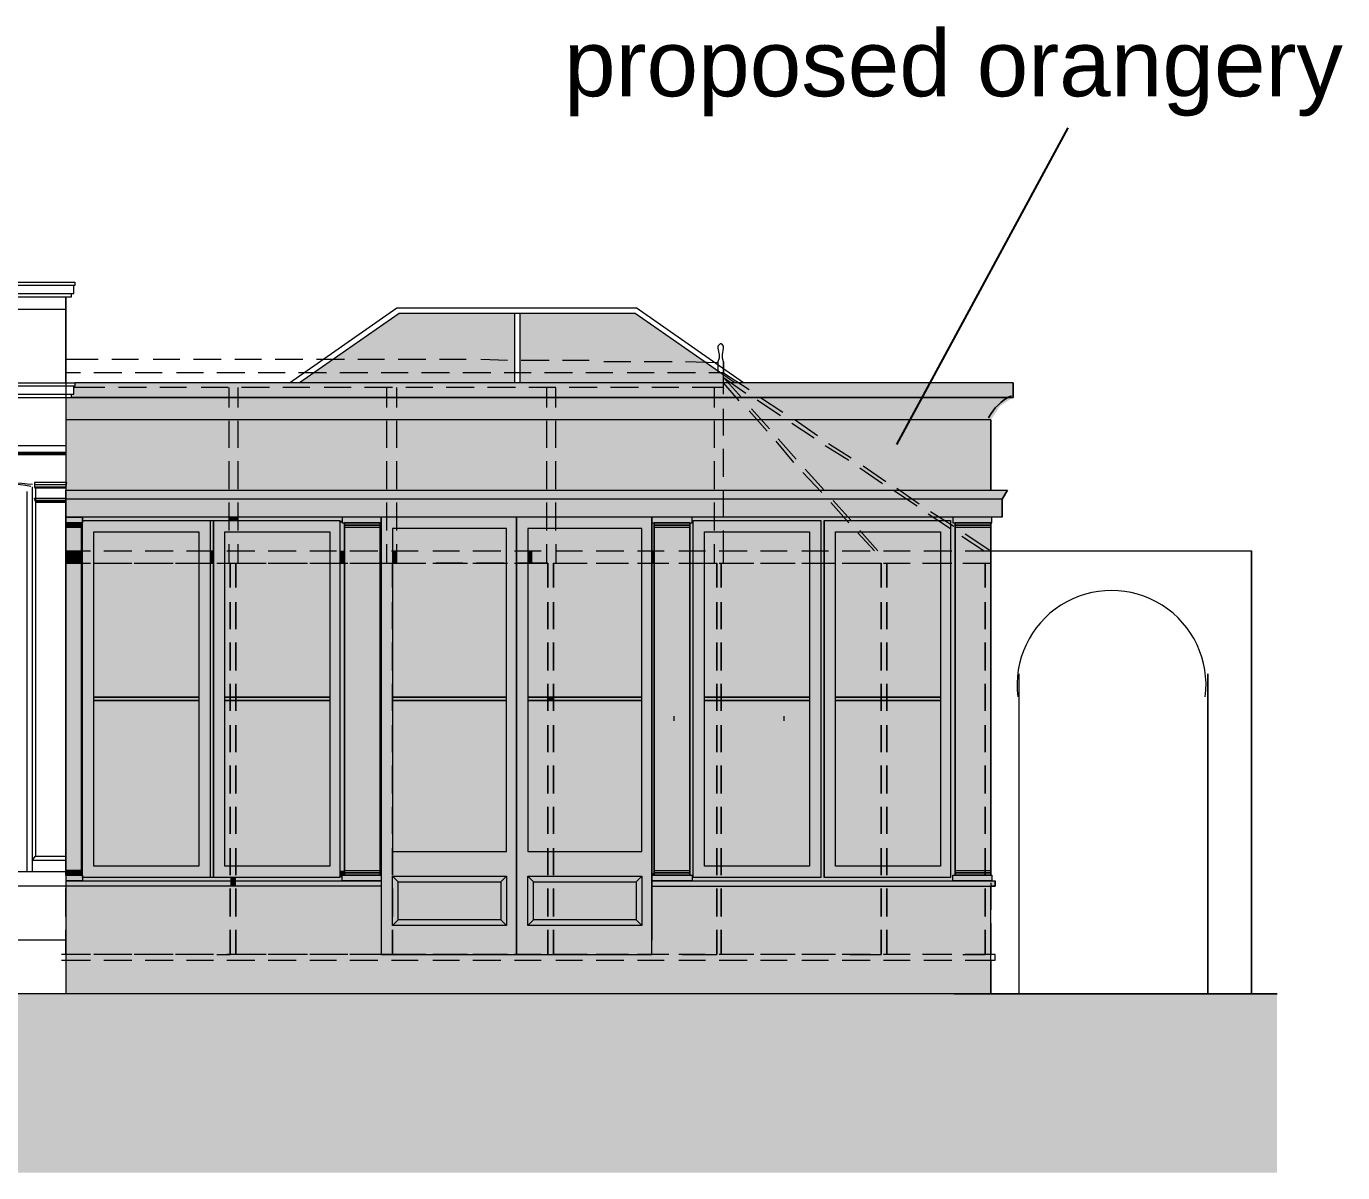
# Model space of a CAD drawing. Header units: millimetres. Extents: x -5841 to 140562, y 1006 to 102310.
# Drawn here: x 25960 to 33301, y 82132 to 88524 of the extents above; entities that cross this region are included whole.
import ezdxf

# ---------------------------------------------------------------- set-up
doc = ezdxf.new("R2010")
doc.units = ezdxf.units.MM
doc.header["$LTSCALE"] = 10
doc.layers.add('PDF17_0', color=7, linetype='Continuous')
doc.layers.add('PDF17_Text', color=7, linetype='Continuous')
doc.layers.add('PDF17_KD - WALL - LOADBEARING', color=252, linetype='Continuous', true_color=0x939598)
doc.styles.add('PDF ArialMT', font='arial.ttf')

msp = doc.modelspace()

# ---------------------------------------------------------------- linework, layer by layer
at = {"layer": 'PDF17_0', "lineweight": 25}
msp.add_lwpolyline([(30814.7, 86192.8), (31769, 87957.9)], dxfattribs=at)
at = {"layer": 'PDF17_0', "lineweight": 0}
for points in [[(25301, 87097.2), (26230.3, 87097.2), (26230.3, 87078.5), (25301, 87078.5)], [(25301, 87034.8), (26224.1, 87034.8), (26224.1, 87078.5)], [(25301, 87016.1), (26211.6, 87016.1), (26211.6, 87034.8)], [(26180.4, 86535.9), (26180.4, 87016.1), (26180.4, 83897.5), (26180.4, 85937.1), (31432.2, 85937.1), (31401, 85887.2), (31401, 85787.4), (31401, 85887.2), (31432.2, 85937.1)], [(19643.8, 86947.5), (25301, 86947.5), (26180.4, 86947.5)], [(29910.3, 86535.9), (29355.2, 86922.6), (28039.1, 86922.6), (27484, 86535.9)], [(28026.6, 86953.8), (29361.4, 86953.8)], [(28681.6, 86922.6), (28681.6, 86535.9)], [(28712.7, 86922.6), (28712.7, 86535.9)], [(25301, 86535.9), (26230.3, 86535.9), (26230.3, 86517.1), (25301, 86517.1)], [(25301, 86473.5), (26224.1, 86473.5), (26224.1, 86517.1)], [(31463.4, 86535.9), (26230.3, 86535.9)], [(25301, 86454.8), (26211.6, 86454.8), (26211.6, 86473.5)], [(31463.4, 86454.8), (26211.6, 86454.8)], [(31338.6, 86330), (26180.4, 86330)], [(25288.5, 86186.6), (26180.4, 86186.6)], [(25775, 86136.7), (26180.4, 86136.7)], [(25781.2, 86149.1), (26180.4, 86149.1)], [(25781.2, 86142.9), (26180.4, 86142.9)], [(26012, 85949.6), (26005.8, 85955.8), (26180.4, 85955.8), (26186.7, 85980.7), (26005.8, 85980.7), (26005.8, 85955.8)], [(26186.7, 85968.3), (26005.8, 85968.3)], [(25962.1, 85930.8), (25962.1, 83810.2)], [(25993.3, 85955.8), (25993.3, 83878.8)], [(26180.4, 85955.8), (26180.4, 85949.6), (26012, 85949.6), (26012, 83897.5), (26180.4, 83897.5), (26180.4, 85874.7), (26012, 85874.7), (26005.8, 85893.4), (26180.4, 85893.4), (26180.4, 85874.7)], [(31401, 85887.2), (26180.4, 85887.2)], [(26180.4, 85880.9), (26005.8, 85880.9)], [(26180.4, 85868.5), (26012, 85868.5)], [(31401, 85787.4), (26180.4, 85787.4), (26274, 85787.4), (26274, 85756.2), (26180.4, 85756.2), (26267.7, 85756.2), (26267.7, 85743.7), (26180.4, 85743.7), (26267.7, 85743.7), (26267.7, 85731.3), (26180.4, 85731.3), (26267.7, 85731.3), (26267.7, 85743.7), (26180.4, 85743.7), (26267.7, 85743.7), (26267.7, 85756.2), (26180.4, 85756.2), (26274, 85756.2), (26274, 85787.4), (26180.4, 85787.4)], [(26267.7, 83791.5), (26267.7, 85756.2)], [(26985, 85768.7), (26985, 83779)], [(27003.7, 85768.7), (27003.7, 83779)], [(27733.5, 85756.2), (27733.5, 83791.5)], [(30390.6, 85768.7), (30390.6, 83779)], [(30409.3, 85768.7), (30409.3, 83779)], [(31338.6, 85600.3), (32791.9, 85600.3), (32791.9, 83130.3), (32791.9, 85600.3)], [(26180.4, 85095.1), (26180.4, 83130.3)], [(31494.5, 84914.2), (31494.5, 83130.3)], [(26180.4, 83872.6), (25993.3, 83872.6), (26012, 83897.5)], [(25993.3, 83872.6), (25993.3, 83810.2)], [(26180.4, 83810.2), (25288.5, 83810.2)], [(26180.4, 83791.5), (26267.7, 83791.5), (26267.7, 83803.9), (26180.4, 83803.9), (26267.7, 83803.9), (26267.7, 83816.4), (26180.4, 83816.4), (26267.7, 83816.4), (26267.7, 83803.9), (26180.4, 83803.9), (26267.7, 83803.9), (26267.7, 83791.5), (26180.4, 83791.5), (26274, 83791.5), (26274, 83760.3), (26180.4, 83760.3), (27939.3, 83760.3)], [(28032.9, 83754.1), (28001.7, 83785.2)], [(28787.6, 83754.1), (28756.4, 83785.2)], [(29448.7, 83760.3), (31363.6, 83760.3)], [(27939.3, 83729.1), (26180.4, 83729.1), (25288.5, 83729.1)], [(29448.7, 83729.1), (31363.6, 83729.1)], [(31338.6, 83130.3), (31338.6, 83729.1)], [(28032.9, 83542), (28001.7, 83510.8)], [(28787.6, 83542), (28756.4, 83510.8)], [(26180.4, 83429.7), (25301, 83429.7), (8641.3, 83429.7)], [(31132.8, 83130.3), (32935.3, 83130.3), (8023.8, 83130.3), (6221.3, 83130.3)]]:
    msp.add_lwpolyline(points, dxfattribs=at)
at = {"layer": 'PDF17_0', "color": 252, "lineweight": 0, "true_color": 0x939598}
for points in [[(29847.9, 86473.5), (29847.9, 86654.4), (29841.7, 86673.1), (29841.7, 86691.8), (29847.9, 86729.2), (29847.9, 86735.4), (29847.9, 86741.7), (29841.7, 86747.9), (29835.4, 86754.2), (29829.2, 86754.2), (29823, 86747.9), (29816.7, 86741.7), (29816.7, 86735.4), (29816.7, 86729.2), (29823, 86691.8), (29823, 86673.1), (29816.7, 86654.4), (29816.7, 86592)], [(26361.3, 86666.8), (26180.4, 86666.8)], [(26585.8, 86666.8), (26436.2, 86666.8)], [(26816.6, 86666.8), (26666.9, 86666.8)], [(27047.4, 86666.8), (26891.5, 86666.8)], [(27271.9, 86666.8), (27122.2, 86666.8)], [(27502.7, 86666.8), (27346.8, 86666.8)], [(27733.5, 86666.8), (27577.6, 86666.8)], [(27958, 86666.8), (27808.3, 86666.8)], [(28188.8, 86666.8), (28032.9, 86666.8)], [(28413.4, 86666.8), (28263.7, 86666.8)], [(28644.1, 86660.6), (28494.4, 86666.8)], [(28874.9, 86660.6), (28719, 86660.6)], [(29099.5, 86660.6), (28949.8, 86660.6)], [(29330.2, 86654.4), (29180.5, 86654.4)], [(29561, 86654.4), (29405.1, 86654.4)], [(29816.7, 86648.1), (29635.9, 86654.4)], [(29847.9, 86654.4), (29847.9, 86592), (29766.8, 86592)], [(26261.5, 86592), (26180.4, 86592)], [(26492.3, 86592), (26336.4, 86592)], [(26716.8, 86592), (26567.1, 86592)], [(26947.6, 86592), (26797.9, 86592)], [(27178.4, 86592), (27022.5, 86592)], [(27402.9, 86592), (27253.2, 86592)], [(27633.7, 86592), (27477.8, 86592)], [(27864.5, 86592), (27708.5, 86592)], [(28089, 86592), (27939.3, 86592)], [(28319.8, 86592), (28163.9, 86592)], [(28550.6, 86592), (28394.6, 86592)], [(28775.1, 86592), (28625.4, 86592)], [(29005.9, 86592), (28850, 86592)], [(29230.4, 86592), (29080.7, 86592)], [(29461.2, 86592), (29311.5, 86592)], [(29692, 86592), (29536.1, 86592)], [(29847.9, 86592), (29991.4, 86498.4)], [(29947.7, 86454.8), (29847.9, 86567), (29972.7, 86479.7)], [(26398.7, 86510.9), (26224.1, 86510.9)], [(26629.5, 86510.9), (26473.6, 86510.9)], [(26854, 86510.9), (26704.4, 86510.9)], [(27084.8, 86510.9), (26935.1, 86510.9)], [(27091.1, 86398.6), (27091.1, 86510.9)], [(27141, 86398.6), (27141, 86510.9)], [(27315.6, 86510.9), (27159.7, 86510.9)], [(27540.1, 86510.9), (27390.4, 86510.9)], [(27770.9, 86510.9), (27621.2, 86510.9)], [(28001.7, 86510.9), (27845.8, 86510.9)], [(27970.5, 86398.6), (27970.5, 86510.9)], [(28026.6, 86398.6), (28026.6, 86510.9)], [(28226.2, 86510.9), (28076.5, 86510.9)], [(28457, 86510.9), (28301.1, 86510.9)], [(28687.8, 86510.9), (28531.9, 86510.9)], [(28912.3, 86398.6), (28912.3, 86510.9), (28762.6, 86510.9)], [(28862.4, 86398.6), (28862.4, 86510.9)], [(29143.1, 86510.9), (28987.2, 86510.9)], [(29373.9, 86510.9), (29218, 86510.9)], [(29598.4, 86510.9), (29448.7, 86510.9)], [(29847.9, 86510.9), (29673.3, 86510.9)], [(29798, 86398.6), (29798, 86510.9)], [(29935.2, 86436.1), (29847.9, 86535.9)], [(30035, 86442.3), (30166, 86355)], [(30053.7, 86454.8), (30178.5, 86373.7)], [(29847.9, 86242.7), (29847.9, 86392.4)], [(30091.2, 86267.7), (29991.4, 86379.9)], [(30103.6, 86280.1), (30003.8, 86392.4)], [(30247.1, 86330), (30371.8, 86242.7)], [(27091.1, 86174.1), (27091.1, 86323.8)], [(27141, 86174.1), (27141, 86323.8)], [(27970.5, 86174.1), (27970.5, 86323.8)], [(28026.6, 86174.1), (28026.6, 86323.8)], [(28862.4, 86174.1), (28862.4, 86323.8)], [(28912.3, 86174.1), (28912.3, 86323.8)], [(29798, 86174.1), (29798, 86323.8)], [(30228.4, 86311.3), (30353.1, 86230.2)], [(30240.9, 86093), (30141.1, 86211.5)], [(30253.3, 86111.7), (30153.5, 86224)], [(30415.5, 86186.6), (30546.5, 86105.5)], [(30434.2, 86199), (30559, 86118)], [(29847.9, 86011.9), (29847.9, 86167.9)], [(27091.1, 85943.3), (27091.1, 86099.3)], [(27141, 85943.3), (27141, 86099.3)], [(27970.5, 85943.3), (27970.5, 86099.3)], [(28026.6, 85943.3), (28026.6, 86099.3)], [(28862.4, 85943.3), (28862.4, 86099.3)], [(28912.3, 85943.3), (28912.3, 86099.3)], [(29798, 85943.3), (29798, 86099.3)], [(30396.8, 85924.6), (30290.8, 86036.9)], [(30409.3, 85937.1), (30303.2, 86055.6)], [(30608.9, 86061.8), (30733.6, 85974.5)], [(30627.6, 86074.3), (30752.3, 85987)], [(29847.9, 85787.4), (29847.9, 85937.1)], [(30796, 85937.1), (30927, 85849.8)], [(30814.7, 85949.6), (30939.4, 85862.2)], [(27091.1, 85712.5), (27091.1, 85868.5)], [(27141, 85712.5), (27141, 85868.5)], [(27970.5, 85712.5), (27970.5, 85868.5)], [(28026.6, 85712.5), (28026.6, 85868.5)], [(28862.4, 85712.5), (28862.4, 85868.5)], [(28912.3, 85712.5), (28912.3, 85868.5)], [(29798, 85712.5), (29798, 85868.5)], [(30546.5, 85756.2), (30446.7, 85868.5)], [(30559, 85768.7), (30459.2, 85880.9)], [(31001.8, 85818.6), (31132.8, 85737.5)], [(30989.3, 85806.1), (31114.1, 85725)], [(29847.9, 85531.7), (29847.9, 85712.5)], [(30689.9, 85600.3), (30596.4, 85700.1)], [(30708.7, 85600.3), (30608.9, 85712.5)], [(31176.4, 85681.4), (31301.2, 85600.3)], [(31195.2, 85693.8), (31338.6, 85600.3), (31338.6, 85531.7)], [(26180.4, 85600.3), (26317.6, 85600.3)], [(26392.5, 85600.3), (26548.4, 85600.3)], [(26623.3, 85600.3), (26779.2, 85600.3)], [(26854, 85600.3), (27003.7, 85600.3)], [(27078.6, 85600.3), (27234.5, 85600.3)], [(27091.1, 85531.7), (27091.1, 85637.7)], [(27141, 85531.7), (27141, 85637.7)], [(27309.4, 85600.3), (27465.3, 85600.3)], [(27540.1, 85600.3), (27689.8, 85600.3)], [(27733.5, 85419.4), (27733.5, 85600.3)], [(27764.7, 85600.3), (27920.6, 85600.3)], [(27970.5, 85531.7), (27970.5, 85637.7)], [(27995.5, 85600.3), (28145.2, 85600.3)], [(28026.6, 85531.7), (28026.6, 85637.7)], [(28226.2, 85600.3), (28375.9, 85600.3)], [(28450.8, 85600.3), (28606.7, 85600.3)], [(28681.6, 85600.3), (28831.3, 85600.3)], [(28862.4, 85531.7), (28862.4, 85637.7)], [(28912.3, 85637.7), (28912.3, 85531.7), (29062, 85531.7)], [(28912.3, 85600.3), (29062, 85600.3)], [(29136.9, 85600.3), (29292.8, 85600.3)], [(29367.7, 85600.3), (29517.3, 85600.3)], [(29461.2, 85419.4), (29461.2, 85600.3)], [(29598.4, 85600.3), (29748.1, 85600.3)], [(29798, 85531.7), (29798, 85637.7)], [(29823, 85600.3), (29978.9, 85600.3)], [(30053.7, 85600.3), (30203.4, 85600.3)], [(30284.5, 85600.3), (30434.2, 85600.3)], [(30509.1, 85600.3), (30665, 85600.3)], [(30739.8, 85600.3), (30889.5, 85600.3)], [(30964.4, 85600.3), (31120.3, 85600.3)], [(31195.2, 85600.3), (31338.6, 85600.3), (31338.6, 85425.6)], [(31195.2, 85531.7), (31338.6, 85531.7), (31338.6, 85388.2), (31338.6, 85531.7), (31338.6, 85600.3)], [(26180.4, 85531.7), (26317.6, 85531.7)], [(26180.4, 85394.4), (26180.4, 85531.7), (26255.3, 85531.7)], [(26336.4, 85531.7), (26486.1, 85531.7)], [(26392.5, 85531.7), (26548.4, 85531.7)], [(26560.9, 85531.7), (26716.8, 85531.7)], [(26623.3, 85531.7), (26779.2, 85531.7)], [(26791.7, 85531.7), (26941.4, 85531.7)], [(26854, 85531.7), (27003.7, 85531.7)], [(27022.5, 85531.7), (27097.3, 85531.7)], [(27078.6, 85531.7), (27234.5, 85531.7)], [(27128.5, 85531.7), (27128.5, 85394.4), (27128.5, 85531.7), (27271.9, 85531.7)], [(27128.5, 85394.4), (27128.5, 85531.7), (27296.9, 85531.7)], [(27309.4, 85531.7), (27465.3, 85531.7)], [(27353, 85531.7), (27502.7, 85531.7)], [(27371.7, 85531.7), (27527.7, 85531.7)], [(27540.1, 85531.7), (27689.8, 85531.7)], [(27577.6, 85531.7), (27733.5, 85531.7)], [(27602.5, 85531.7), (27752.2, 85531.7)], [(27764.7, 85531.7), (27920.6, 85531.7)], [(27808.3, 85531.7), (27958, 85531.7)], [(27833.3, 85531.7), (28001.7, 85531.7), (28001.7, 85394.4), (28001.7, 85531.7), (28163.9, 85531.7)], [(27995.5, 85531.7), (28145.2, 85531.7)], [(28039.1, 85531.7), (28188.8, 85531.7)], [(28226.2, 85531.7), (28375.9, 85531.7)], [(28394.6, 85531.7), (28245, 85531.7)], [(28263.7, 85531.7), (28419.6, 85531.7)], [(28450.8, 85531.7), (28606.7, 85531.7)], [(28625.4, 85531.7), (28469.5, 85531.7)], [(28494.4, 85531.7), (28644.1, 85531.7)], [(28681.6, 85531.7), (28831.3, 85531.7)], [(28868.7, 85394.4), (28868.7, 85531.7), (28700.3, 85531.7)], [(28725.2, 85531.7), (28868.7, 85531.7)], [(28899.9, 85531.7), (28899.9, 85394.4), (28899.9, 85531.7), (29087, 85531.7)], [(29136.9, 85531.7), (29292.8, 85531.7)], [(29161.8, 85531.7), (29317.8, 85531.7)], [(29367.7, 85531.7), (29517.3, 85531.7)], [(29392.6, 85531.7), (29542.3, 85531.7)], [(29598.4, 85531.7), (29748.1, 85531.7)], [(29617.1, 85531.7), (29810.5, 85531.7)], [(29823, 85531.7), (29978.9, 85531.7)], [(29835.4, 85531.7), (29835.4, 85394.4), (29835.4, 85531.7), (30016.3, 85531.7)], [(30053.7, 85531.7), (30203.4, 85531.7)], [(30091.2, 85531.7), (30247.1, 85531.7)], [(30284.5, 85531.7), (30434.2, 85531.7)], [(30321.9, 85531.7), (30471.6, 85531.7)], [(30509.1, 85531.7), (30665, 85531.7)], [(30552.7, 85531.7), (30727.4, 85531.7)], [(30739.8, 85531.7), (30889.5, 85531.7)], [(30758.6, 85531.7), (30758.6, 85394.4), (30758.6, 85531.7), (30877.1, 85531.7)], [(30958.1, 85531.7), (31107.8, 85531.7)], [(30964.4, 85531.7), (31120.3, 85531.7)], [(31182.7, 85531.7), (31307.4, 85531.7)], [(26180.4, 85163.7), (26180.4, 85313.4)], [(27128.5, 85163.7), (27128.5, 85313.4)], [(28868.7, 85163.7), (28868.7, 85313.4)], [(31338.6, 85350.8), (31338.6, 85201.1)], [(26180.4, 84932.9), (26180.4, 85088.8)], [(27128.5, 84932.9), (27128.5, 85088.8)], [(28868.7, 84932.9), (28868.7, 85088.8)], [(31338.6, 85120), (31338.6, 84970.3)], [(31338.6, 84895.5), (31338.6, 84739.5)], [(26180.4, 84708.3), (26180.4, 84858)], [(27128.5, 84708.3), (27128.5, 84858)], [(28868.7, 84708.3), (28868.7, 84858)], [(29573.5, 84652.2), (29573.5, 84677.2)], [(30184.7, 84677.2), (30184.7, 84652.2)], [(31338.6, 84664.7), (31338.6, 84515)], [(26180.4, 84477.6), (26180.4, 84627.3)], [(27128.5, 84477.6), (27128.5, 84627.3)], [(28868.7, 84477.6), (28868.7, 84627.3)], [(31338.6, 84433.9), (31338.6, 84284.2)], [(26180.4, 84246.8), (26180.4, 84402.7)], [(27128.5, 84246.8), (27128.5, 84402.7)], [(28868.7, 84246.8), (28868.7, 84402.7)], [(31338.6, 84209.4), (31338.6, 84053.4)], [(26180.4, 84022.3), (26180.4, 84171.9)], [(27128.5, 84022.3), (27128.5, 84171.9)], [(28868.7, 84022.3), (28868.7, 84171.9)], [(31338.6, 83978.6), (31338.6, 83828.9)], [(26180.4, 83791.5), (26180.4, 83941.2)], [(27128.5, 83791.5), (27128.5, 83941.2)], [(28868.7, 83791.5), (28868.7, 83941.2)], [(26180.4, 83560.7), (26180.4, 83716.6)], [(27128.5, 83560.7), (27128.5, 83716.6)], [(28868.7, 83560.7), (28868.7, 83716.6)], [(31338.6, 83747.8), (31338.6, 83598.1)], [(26255.3, 83348.6), (26180.4, 83348.6), (26180.4, 83485.9)], [(27022.5, 83348.6), (27097.3, 83348.6), (27097.3, 83485.9), (27097.3, 83348.6)], [(27271.9, 83348.6), (27128.5, 83348.6), (27128.5, 83485.9), (27128.5, 83348.6), (27128.5, 83485.9)], [(28163.9, 83348.6), (28001.7, 83348.6), (28001.7, 83485.9), (28001.7, 83348.6), (27833.3, 83348.6)], [(28725.2, 83348.6), (28868.7, 83348.6), (28868.7, 83485.9), (28868.7, 83348.6), (28868.7, 83485.9)], [(29087, 83348.6), (28899.9, 83348.6), (28899.9, 83485.9), (28899.9, 83348.6)], [(29617.1, 83348.6), (29810.5, 83348.6), (29810.5, 83485.9), (29810.5, 83348.6)], [(30016.3, 83348.6), (29835.4, 83348.6), (29835.4, 83485.9), (29835.4, 83348.6)], [(30552.7, 83348.6), (30727.4, 83348.6), (30727.4, 83485.9), (30727.4, 83348.6)], [(30877.1, 83348.6), (30758.6, 83348.6), (30758.6, 83485.9), (30758.6, 83348.6)], [(31182.7, 83348.6), (31307.4, 83348.6), (31307.4, 83485.9), (31307.4, 83348.6)], [(31338.6, 83523.3), (31338.6, 83348.6)], [(26317.6, 83348.6), (26155.5, 83348.6)], [(26155.5, 83317.4), (26317.6, 83317.4)], [(26486.1, 83348.6), (26336.4, 83348.6)], [(26548.4, 83348.6), (26392.5, 83348.6)], [(26392.5, 83317.4), (26548.4, 83317.4)], [(26716.8, 83348.6), (26560.9, 83348.6)], [(26779.2, 83348.6), (26623.3, 83348.6)], [(26623.3, 83317.4), (26779.2, 83317.4)], [(26941.4, 83348.6), (26791.7, 83348.6)], [(27003.7, 83348.6), (26854, 83348.6)], [(26854, 83317.4), (27003.7, 83317.4)], [(27234.5, 83348.6), (27078.6, 83348.6)], [(27078.6, 83317.4), (27234.5, 83317.4)], [(27296.9, 83348.6), (27128.5, 83348.6)], [(27465.3, 83348.6), (27309.4, 83348.6)], [(27309.4, 83317.4), (27465.3, 83317.4)], [(27502.7, 83348.6), (27353, 83348.6)], [(27527.7, 83348.6), (27371.7, 83348.6)], [(27689.8, 83348.6), (27540.1, 83348.6)], [(27540.1, 83317.4), (27689.8, 83317.4)], [(27733.5, 83348.6), (27577.6, 83348.6)], [(27752.2, 83348.6), (27602.5, 83348.6)], [(27920.6, 83348.6), (27764.7, 83348.6)], [(27764.7, 83317.4), (27920.6, 83317.4)], [(27958, 83348.6), (27808.3, 83348.6)], [(28145.2, 83348.6), (27995.5, 83348.6)], [(27995.5, 83317.4), (28145.2, 83317.4)], [(28188.8, 83348.6), (28039.1, 83348.6)], [(28375.9, 83348.6), (28226.2, 83348.6)], [(28226.2, 83317.4), (28375.9, 83317.4)], [(28245, 83348.6), (28394.6, 83348.6)], [(28419.6, 83348.6), (28263.7, 83348.6)], [(28606.7, 83348.6), (28450.8, 83348.6)], [(28450.8, 83317.4), (28606.7, 83317.4)], [(28469.5, 83348.6), (28625.4, 83348.6)], [(28644.1, 83348.6), (28494.4, 83348.6)], [(28831.3, 83348.6), (28681.6, 83348.6)], [(28681.6, 83317.4), (28831.3, 83317.4)], [(28700.3, 83348.6), (28868.7, 83348.6)], [(29062, 83348.6), (28912.3, 83348.6)], [(28912.3, 83317.4), (29062, 83317.4)], [(29292.8, 83348.6), (29136.9, 83348.6)], [(29136.9, 83317.4), (29292.8, 83317.4)], [(29317.8, 83348.6), (29161.8, 83348.6)], [(29517.3, 83348.6), (29367.7, 83348.6)], [(29367.7, 83317.4), (29517.3, 83317.4)], [(29542.3, 83348.6), (29392.6, 83348.6)], [(29748.1, 83348.6), (29598.4, 83348.6)], [(29598.4, 83317.4), (29748.1, 83317.4)], [(29978.9, 83348.6), (29823, 83348.6)], [(29823, 83317.4), (29978.9, 83317.4)], [(30203.4, 83348.6), (30053.7, 83348.6)], [(30053.7, 83317.4), (30203.4, 83317.4)], [(30247.1, 83348.6), (30091.2, 83348.6)], [(30434.2, 83348.6), (30284.5, 83348.6)], [(30284.5, 83317.4), (30434.2, 83317.4)], [(30471.6, 83348.6), (30321.9, 83348.6)], [(30665, 83348.6), (30509.1, 83348.6)], [(30509.1, 83317.4), (30665, 83317.4)], [(30889.5, 83348.6), (30739.8, 83348.6)], [(30739.8, 83317.4), (30889.5, 83317.4)], [(31107.8, 83348.6), (30958.1, 83348.6)], [(31120.3, 83348.6), (30964.4, 83348.6)], [(30964.4, 83317.4), (31120.3, 83317.4)], [(31195.2, 83317.4), (31363.6, 83317.4), (31363.6, 83348.6), (31195.2, 83348.6)], [(31338.6, 83317.4), (31338.6, 83130.3)]]:
    msp.add_lwpolyline(points, dxfattribs=at)
at = {"layer": 'PDF17_0', "lineweight": 0}
for points in [[(31463.4, 86535.9), (31463.4, 86454.8)], [(31338.6, 86330), (31338.6, 85937.1)], [(26274, 85768.7), (27708.5, 85768.7), (27708.5, 83779), (26274, 83779)], [(27003.7, 85768.7), (27708.5, 85768.7), (27708.5, 83779), (27003.7, 83779)], [(27721, 85756.2), (27939.3, 85756.2), (27939.3, 85787.4), (27721, 85787.4)], [(27721, 85756.2), (27939.3, 85756.2), (27939.3, 85787.4), (27721, 85787.4)], [(27733.5, 85743.7), (27933.1, 85743.7), (27933.1, 85756.2), (27733.5, 85756.2)], [(27733.5, 85743.7), (27933.1, 85743.7), (27933.1, 85756.2), (27733.5, 85756.2)], [(27733.5, 85731.3), (27933.1, 85731.3), (27933.1, 85743.7), (27733.5, 85743.7)], [(27733.5, 85731.3), (27933.1, 85731.3), (27933.1, 85743.7), (27733.5, 85743.7)], [(27933.1, 85756.2), (27933.1, 83791.5)], [(27933.1, 85756.2), (27933.1, 83791.5)], [(28694, 85787.4), (27939.3, 85787.4), (27939.3, 83348.6), (28694, 83348.6)], [(28694, 85787.4), (27939.3, 85787.4), (27939.3, 83348.6), (28694, 83348.6)], [(28694, 83429.7), (28694, 85787.4)], [(29448.7, 85787.4), (28694, 85787.4), (28694, 83348.6), (29448.7, 83348.6)], [(29448.7, 85787.4), (28694, 85787.4), (28694, 83348.6), (29448.7, 83348.6)], [(29448.7, 85756.2), (29673.3, 85756.2), (29673.3, 85787.4), (29448.7, 85787.4)], [(29448.7, 85756.2), (29673.3, 85756.2), (29673.3, 85787.4), (29448.7, 85787.4)], [(29448.7, 83429.7), (29448.7, 85787.4)], [(29461.2, 85756.2), (29461.2, 83791.5)], [(29461.2, 85743.7), (29660.8, 85743.7), (29660.8, 85756.2), (29461.2, 85756.2)], [(29461.2, 85743.7), (29660.8, 85743.7), (29660.8, 85756.2), (29461.2, 85756.2)], [(29461.2, 85756.2), (29461.2, 83791.5)], [(29461.2, 85731.3), (29660.8, 85731.3), (29660.8, 85743.7), (29461.2, 85743.7)], [(29461.2, 85731.3), (29660.8, 85731.3), (29660.8, 85743.7), (29461.2, 85743.7)], [(29660.8, 85756.2), (29660.8, 83791.5)], [(29679.5, 85768.7), (30390.6, 85768.7), (30390.6, 83779), (29679.5, 83779)], [(30409.3, 85768.7), (31114.1, 85768.7), (31114.1, 83779), (30409.3, 83779)], [(31126.6, 85756.2), (31344.9, 85756.2), (31344.9, 85787.4), (31126.6, 85787.4)], [(31126.6, 85756.2), (31344.9, 85756.2), (31344.9, 85787.4), (31126.6, 85787.4)], [(31139, 85756.2), (31139, 83791.5)], [(31139, 85743.7), (31338.6, 85743.7), (31338.6, 85756.2), (31139, 85756.2)], [(31139, 85743.7), (31338.6, 85743.7), (31338.6, 85756.2), (31139, 85756.2)], [(31139, 85731.3), (31338.6, 85731.3), (31338.6, 85743.7), (31139, 85743.7)], [(31139, 85731.3), (31338.6, 85731.3), (31338.6, 85743.7), (31139, 85743.7)], [(31338.6, 85756.2), (31338.6, 83791.5)], [(26336.4, 85706.3), (26922.7, 85706.3), (26922.7, 83841.4), (26336.4, 83841.4)], [(27066.1, 85706.3), (27652.4, 85706.3), (27652.4, 83841.4), (27066.1, 83841.4)], [(28637.9, 85725), (28001.7, 85725), (28001.7, 83922.5), (28637.9, 83922.5)], [(28637.9, 85725), (28001.7, 85725), (28001.7, 83922.5), (28637.9, 83922.5)], [(29392.6, 85725), (28756.4, 85725), (28756.4, 83922.5), (29392.6, 83922.5)], [(29392.6, 85725), (28756.4, 85725), (28756.4, 83922.5), (29392.6, 83922.5)], [(29741.9, 85706.3), (30328.2, 85706.3), (30328.2, 83841.4), (29741.9, 83841.4)], [(30471.6, 85706.3), (31057.9, 85706.3), (31057.9, 83841.4), (30471.6, 83841.4)], [(32548.6, 83130.3), (32548.6, 84914.2)], [(26922.7, 84783.2), (26336.4, 84783.2)], [(26922.7, 84764.5), (26336.4, 84764.5)], [(27652.4, 84783.2), (27066.1, 84783.2)], [(27652.4, 84764.5), (27066.1, 84764.5)], [(28637.9, 84783.2), (28001.7, 84783.2)], [(28637.9, 84764.5), (28001.7, 84764.5)], [(29392.6, 84783.2), (28756.4, 84783.2)], [(29392.6, 84764.5), (28756.4, 84764.5)], [(30328.2, 84783.2), (29741.9, 84783.2)], [(30328.2, 84764.5), (29741.9, 84764.5)], [(31057.9, 84783.2), (30471.6, 84783.2)], [(31057.9, 84764.5), (30471.6, 84764.5)], [(27721, 83791.5), (27939.3, 83791.5), (27939.3, 83760.3), (27721, 83760.3)], [(27733.5, 83816.4), (27933.1, 83816.4), (27933.1, 83803.9), (27733.5, 83803.9)], [(27733.5, 83816.4), (27933.1, 83816.4), (27933.1, 83803.9), (27733.5, 83803.9)], [(27733.5, 83803.9), (27933.1, 83803.9), (27933.1, 83791.5), (27733.5, 83791.5)], [(27733.5, 83803.9), (27933.1, 83803.9), (27933.1, 83791.5), (27733.5, 83791.5)], [(28001.7, 83785.2), (28637.9, 83785.2), (28637.9, 83510.8), (28001.7, 83510.8)], [(28001.7, 83785.2), (28637.9, 83785.2), (28637.9, 83510.8), (28001.7, 83510.8)], [(28637.9, 83785.2), (28606.7, 83754.1)], [(28756.4, 83785.2), (29392.6, 83785.2), (29392.6, 83510.8), (28756.4, 83510.8)], [(28756.4, 83785.2), (29392.6, 83785.2), (29392.6, 83510.8), (28756.4, 83510.8)], [(29392.6, 83785.2), (29361.4, 83754.1)], [(29448.7, 83791.5), (29673.3, 83791.5), (29673.3, 83760.3), (29448.7, 83760.3)], [(29461.2, 83816.4), (29660.8, 83816.4), (29660.8, 83803.9), (29461.2, 83803.9)], [(29461.2, 83816.4), (29660.8, 83816.4), (29660.8, 83803.9), (29461.2, 83803.9)], [(29461.2, 83803.9), (29660.8, 83803.9), (29660.8, 83791.5), (29461.2, 83791.5)], [(29461.2, 83803.9), (29660.8, 83803.9), (29660.8, 83791.5), (29461.2, 83791.5)], [(31126.6, 83791.5), (31344.9, 83791.5), (31344.9, 83760.3), (31126.6, 83760.3)], [(31126.6, 83791.5), (31344.9, 83791.5), (31344.9, 83760.3), (31126.6, 83760.3)], [(31139, 83816.4), (31338.6, 83816.4), (31338.6, 83803.9), (31139, 83803.9)], [(31139, 83816.4), (31338.6, 83816.4), (31338.6, 83803.9), (31139, 83803.9)], [(31139, 83803.9), (31338.6, 83803.9), (31338.6, 83791.5), (31139, 83791.5)], [(31139, 83803.9), (31338.6, 83803.9), (31338.6, 83791.5), (31139, 83791.5)], [(31363.6, 83760.3), (31363.6, 83729.1), (31338.6, 83729.1), (31363.6, 83729.1)], [(28032.9, 83754.1), (28606.7, 83754.1), (28606.7, 83542), (28032.9, 83542)], [(28032.9, 83754.1), (28606.7, 83754.1), (28606.7, 83542), (28032.9, 83542)], [(28787.6, 83754.1), (29361.4, 83754.1), (29361.4, 83542), (28787.6, 83542)], [(28787.6, 83754.1), (29361.4, 83754.1), (29361.4, 83542), (28787.6, 83542)], [(28637.9, 83510.8), (28606.7, 83542)], [(29392.6, 83510.8), (29361.4, 83542)]]:
    msp.add_lwpolyline(points, close=True, dxfattribs=at)
at = {"layer": 'PDF17_0', "color": 7, "lineweight": 0, "true_color": 0xededee}
msp.add_lwpolyline([(31463.4, 86454.8), (26211.6, 86454.8), (31463.4, 86454.8)], dxfattribs=at)
at = {"layer": 'PDF17_0', "lineweight": 0}
msp.add_lwpolyline([(31452.1, 86464.9, 0.157092), (31324.8, 86340.7, -0.157092)], format="xyb", close=True, dxfattribs=at)
msp.add_lwpolyline([(25995, 85969.5, 0.017235), (25754.4, 85982.9, -0.028195), (25984.4, 85961.2)], format="xyb", dxfattribs=at)
at = {"layer": 'PDF17_0', "color": 252, "lineweight": 0, "true_color": 0x939598}
for points in [[(27097.3, 85394.4), (27097.3, 85531.7)], [(28868.7, 85394.4), (28868.7, 85531.7)], [(29810.5, 85394.4), (29810.5, 85531.7)], [(30727.4, 85394.4), (30727.4, 85531.7)], [(31307.4, 85394.4), (31307.4, 85531.7)], [(27097.3, 85163.7), (27097.3, 85313.4)], [(27128.5, 85313.4), (27128.5, 85163.7)], [(28001.7, 85163.7), (28001.7, 85313.4)], [(28868.7, 85163.7), (28868.7, 85313.4)], [(28899.9, 85313.4), (28899.9, 85163.7)], [(29810.5, 85163.7), (29810.5, 85313.4)], [(29835.4, 85313.4), (29835.4, 85163.7)], [(30727.4, 85163.7), (30727.4, 85313.4)], [(30758.6, 85313.4), (30758.6, 85163.7)], [(31307.4, 85163.7), (31307.4, 85313.4)], [(31338.6, 85163.7), (31338.6, 85313.4)], [(27097.3, 84932.9), (27097.3, 85088.8)], [(27128.5, 85088.8), (27128.5, 84932.9)], [(28001.7, 84932.9), (28001.7, 85088.8)], [(28868.7, 84932.9), (28868.7, 85088.8)], [(28899.9, 85088.8), (28899.9, 84932.9)], [(29810.5, 84932.9), (29810.5, 85088.8)], [(29835.4, 85088.8), (29835.4, 84932.9)], [(30727.4, 84932.9), (30727.4, 85088.8)], [(30758.6, 85088.8), (30758.6, 84932.9)], [(31307.4, 84932.9), (31307.4, 85088.8)], [(31338.6, 84932.9), (31338.6, 85088.8)], [(27097.3, 84708.3), (27097.3, 84858)], [(27128.5, 84858), (27128.5, 84708.3)], [(28001.7, 84708.3), (28001.7, 84858)], [(28868.7, 84708.3), (28868.7, 84858)], [(28899.9, 84858), (28899.9, 84708.3)], [(29810.5, 84708.3), (29810.5, 84858)], [(29835.4, 84858), (29835.4, 84708.3)], [(30727.4, 84708.3), (30727.4, 84858)], [(30758.6, 84858), (30758.6, 84708.3)], [(31307.4, 84708.3), (31307.4, 84858)], [(31338.6, 84702.1), (31338.6, 84858)], [(27097.3, 84477.6), (27097.3, 84627.3)], [(27128.5, 84627.3), (27128.5, 84477.6)], [(28001.7, 84477.6), (28001.7, 84627.3)], [(28868.7, 84477.6), (28868.7, 84627.3)], [(28899.9, 84627.3), (28899.9, 84477.6)], [(29810.5, 84477.6), (29810.5, 84627.3)], [(29835.4, 84627.3), (29835.4, 84477.6)], [(30727.4, 84477.6), (30727.4, 84627.3)], [(30758.6, 84627.3), (30758.6, 84477.6)], [(31307.4, 84477.6), (31307.4, 84627.3)], [(31338.6, 84477.6), (31338.6, 84627.3)], [(27097.3, 84246.8), (27097.3, 84402.7)], [(27128.5, 84402.7), (27128.5, 84246.8)], [(28001.7, 84246.8), (28001.7, 84402.7)], [(28868.7, 84246.8), (28868.7, 84402.7)], [(28899.9, 84402.7), (28899.9, 84246.8)], [(29810.5, 84246.8), (29810.5, 84402.7)], [(29835.4, 84402.7), (29835.4, 84246.8)], [(30727.4, 84246.8), (30727.4, 84402.7)], [(30758.6, 84402.7), (30758.6, 84246.8)], [(31307.4, 84246.8), (31307.4, 84402.7)], [(31338.6, 84259.3), (31338.6, 84402.7)], [(27097.3, 84022.3), (27097.3, 84171.9)], [(27128.5, 84171.9), (27128.5, 84022.3)], [(28001.7, 84022.3), (28001.7, 84171.9)], [(28868.7, 84022.3), (28868.7, 84171.9)], [(28899.9, 84171.9), (28899.9, 84022.3)], [(29810.5, 84022.3), (29810.5, 84171.9)], [(29835.4, 84171.9), (29835.4, 84022.3)], [(30727.4, 84022.3), (30727.4, 84171.9)], [(30758.6, 84171.9), (30758.6, 84022.3)], [(31307.4, 84022.3), (31307.4, 84171.9)], [(27097.3, 83791.5), (27097.3, 83941.2)], [(27128.5, 83941.2), (27128.5, 83791.5)], [(28001.7, 83791.5), (28001.7, 83941.2)], [(28868.7, 83791.5), (28868.7, 83941.2)], [(28899.9, 83941.2), (28899.9, 83791.5)], [(29810.5, 83791.5), (29810.5, 83941.2)], [(29835.4, 83941.2), (29835.4, 83791.5)], [(30727.4, 83791.5), (30727.4, 83941.2)], [(30758.6, 83941.2), (30758.6, 83791.5)], [(31307.4, 83791.5), (31307.4, 83941.2)], [(27097.3, 83560.7), (27097.3, 83716.6)], [(27128.5, 83716.6), (27128.5, 83560.7)], [(28001.7, 83560.7), (28001.7, 83716.6)], [(28868.7, 83560.7), (28868.7, 83716.6)], [(28899.9, 83716.6), (28899.9, 83560.7)], [(29810.5, 83560.7), (29810.5, 83716.6)], [(29835.4, 83716.6), (29835.4, 83560.7)], [(30727.4, 83560.7), (30727.4, 83716.6)], [(30758.6, 83716.6), (30758.6, 83560.7)], [(31307.4, 83560.7), (31307.4, 83716.6)]]:
    msp.add_lwpolyline(points, close=True, dxfattribs=at)
at = {"layer": 'PDF17_0', "lineweight": 0}
msp.add_arc((32011.7, 84851.7), 527, 352.79296, 187.20704, dxfattribs=at)
at = {"layer": 'PDF17_0', "color": 7, "true_color": 0xededee, "transparency": 33554559}
for points in [[(26230.3, 86517.1), (31463.4, 86473.5), (26224.1, 86473.5)], [(31463.4, 86535.9), (26230.3, 86535.9), (31463.4, 86517.1)], [(26230.3, 86535.9), (31463.4, 86517.1), (26230.3, 86517.1)], [(31463.4, 86517.1), (26230.3, 86517.1), (31463.4, 86473.5)], [(31463.4, 86454.8), (26180.4, 86454.8), (31413.5, 86423.6)], [(26180.4, 86454.8), (31413.5, 86423.6), (26180.4, 86423.6)], [(31413.5, 86423.6), (26180.4, 86423.6), (31388.5, 86404.9)], [(26180.4, 86423.6), (31388.5, 86404.9), (26180.4, 86404.9)], [(31388.5, 86404.9), (26180.4, 86404.9), (31363.6, 86367.5)], [(26180.4, 86404.9), (31363.6, 86367.5), (26180.4, 86367.5)], [(31463.4, 86473.5), (26211.6, 86473.5), (31463.4, 86454.8)], [(26211.6, 86473.5), (31463.4, 86454.8), (26211.6, 86454.8)], [(26211.6, 86454.8), (31463.4, 86454.8), (31463.4, 86454.8)], [(31363.6, 86367.5), (26180.4, 86367.5), (31338.6, 86330)], [(26180.4, 86367.5), (31338.6, 86330), (26180.4, 86330)], [(31338.6, 86330), (26180.4, 86330), (31338.6, 85980.7)], [(26180.4, 86330), (31338.6, 85980.7), (26180.4, 85980.7)], [(26186.7, 85980.7), (31338.6, 85937.1), (26180.4, 85937.1)], [(31338.6, 85980.7), (26186.7, 85980.7), (31338.6, 85937.1)], [(26180.4, 85937.1), (31432.2, 85937.1), (31432.2, 85937.1)], [(31432.2, 85937.1), (31432.2, 85937.1), (26180.4, 85937.1)], [(31432.2, 85937.1), (26180.4, 85937.1), (31401, 85893.4)], [(26180.4, 85937.1), (31401, 85893.4), (26180.4, 85893.4)], [(31401, 85893.4), (26180.4, 85893.4), (31401, 85887.2)], [(26180.4, 85893.4), (31401, 85887.2), (26180.4, 85887.2)], [(31401, 85887.2), (26180.4, 85887.2), (31401, 85874.7)], [(26180.4, 85887.2), (31401, 85874.7), (26180.4, 85874.7)], [(31401, 85874.7), (26180.4, 85874.7), (31401, 85787.4)], [(26180.4, 85874.7), (31401, 85787.4), (26180.4, 85787.4)], [(27939.3, 83729.1), (26180.4, 83729.1), (27939.3, 83348.6)], [(26180.4, 83729.1), (27939.3, 83348.6), (26180.4, 83348.6)], [(31338.6, 83729.1), (29448.7, 83729.1), (31338.6, 83348.6)], [(29448.7, 83729.1), (31338.6, 83348.6), (29448.7, 83348.6)], [(31338.6, 83348.6), (26180.4, 83348.6), (31338.6, 83130.3)], [(26180.4, 83348.6), (31338.6, 83130.3), (26180.4, 83130.3)]]:
    msp.add_solid(points, dxfattribs=at)
at = {"layer": 'PDF17_0', "color": 253, "true_color": 0xc0ab87, "transparency": 33554559}
for points in [[(26274, 85787.4), (26180.4, 85787.4), (26274, 85768.7)], [(26180.4, 85787.4), (26274, 85768.7), (26180.4, 85768.7)], [(26274, 85768.7), (26180.4, 85768.7), (26274, 85756.2)], [(26180.4, 85768.7), (26274, 85756.2), (26180.4, 85756.2)], [(26267.7, 85756.2), (26180.4, 85756.2), (26267.7, 85743.7)], [(26180.4, 85756.2), (26267.7, 85743.7), (26180.4, 85743.7)], [(26267.7, 85743.7), (26180.4, 85743.7), (26267.7, 85731.3)], [(26180.4, 85743.7), (26267.7, 85731.3), (26180.4, 85731.3)], [(26274, 85756.2), (26267.7, 85756.2), (26274, 85743.7)], [(26267.7, 85756.2), (26274, 85743.7), (26267.7, 85743.7)], [(26274, 85743.7), (26267.7, 85743.7), (26274, 85600.3)], [(26267.7, 85743.7), (26274, 85600.3), (26267.7, 85600.3)], [(27091.1, 85787.4), (26274, 85787.4), (27091.1, 85768.7)], [(26274, 85787.4), (27091.1, 85768.7), (26274, 85768.7)], [(26985, 85768.7), (26274, 85768.7), (26985, 85706.3)], [(26274, 85768.7), (26985, 85706.3), (26274, 85706.3)], [(27003.7, 85768.7), (26985, 85768.7), (27003.7, 85600.3)], [(26985, 85768.7), (27003.7, 85600.3), (26985, 85600.3)], [(27708.5, 85768.7), (27003.7, 85768.7), (27708.5, 85706.3)], [(27003.7, 85768.7), (27708.5, 85706.3), (27003.7, 85706.3)], [(27141, 85787.4), (27091.1, 85787.4), (27141, 85768.7)], [(27091.1, 85787.4), (27141, 85768.7), (27091.1, 85768.7)], [(27721, 85787.4), (27141, 85787.4), (27721, 85768.7)], [(27141, 85787.4), (27721, 85768.7), (27141, 85768.7)], [(27721, 85768.7), (27708.5, 85768.7), (27721, 85756.2)], [(27708.5, 85768.7), (27721, 85756.2), (27708.5, 85756.2)], [(27733.5, 85756.2), (27708.5, 85756.2), (27733.5, 85600.3)], [(27708.5, 85756.2), (27733.5, 85600.3), (27708.5, 85600.3)], [(27939.3, 85787.4), (27721, 85787.4), (27939.3, 85756.2)], [(27721, 85787.4), (27939.3, 85756.2), (27721, 85756.2)], [(27933.1, 85756.2), (27733.5, 85756.2), (27933.1, 83791.5)], [(27733.5, 85756.2), (27933.1, 83791.5), (27733.5, 83791.5)], [(27939.3, 85756.2), (27933.1, 85756.2), (27939.3, 85743.7)], [(27933.1, 85756.2), (27939.3, 85743.7), (27933.1, 85743.7)], [(27939.3, 85743.7), (27933.1, 85743.7), (27939.3, 85600.3)], [(27933.1, 85743.7), (27939.3, 85600.3), (27933.1, 85600.3)], [(28694, 85787.4), (27939.3, 85787.4), (28694, 85725)], [(27939.3, 85787.4), (28694, 85725), (27939.3, 85725)], [(29448.7, 85787.4), (28694, 85787.4), (29448.7, 85725)], [(28694, 85787.4), (29448.7, 85725), (28694, 85725)], [(29673.3, 85787.4), (29448.7, 85787.4), (29673.3, 85756.2)], [(29448.7, 85787.4), (29673.3, 85756.2), (29448.7, 85756.2)], [(29461.2, 85756.2), (29448.7, 85756.2), (29461.2, 85600.3)], [(29448.7, 85756.2), (29461.2, 85600.3), (29448.7, 85600.3)], [(29660.8, 85756.2), (29461.2, 85756.2), (29660.8, 83791.5)], [(29461.2, 85756.2), (29660.8, 83791.5), (29461.2, 83791.5)], [(31139, 85756.2), (29660.8, 85756.2), (31139, 85706.3)], [(29660.8, 85756.2), (31139, 85706.3), (29660.8, 85706.3)], [(31126.6, 85787.4), (29673.3, 85787.4), (31126.6, 85756.2)], [(29673.3, 85787.4), (31126.6, 85756.2), (29673.3, 85756.2)], [(31344.9, 85787.4), (31126.6, 85787.4), (31344.9, 85756.2)], [(31126.6, 85787.4), (31344.9, 85756.2), (31126.6, 85756.2)], [(31338.6, 85756.2), (31139, 85756.2), (31338.6, 83791.5)], [(31139, 85756.2), (31338.6, 83791.5), (31139, 83791.5)], [(26267.7, 85731.3), (26180.4, 85731.3), (26267.7, 85600.3)], [(26180.4, 85731.3), (26267.7, 85600.3), (26180.4, 85600.3)], [(26336.4, 85706.3), (26274, 85706.3), (26336.4, 83841.4)], [(26274, 85706.3), (26336.4, 83841.4), (26274, 83841.4)], [(26985, 85706.3), (26922.7, 85706.3), (26985, 83841.4)], [(26922.7, 85706.3), (26985, 83841.4), (26922.7, 83841.4)], [(27066.1, 85706.3), (27003.7, 85706.3), (27066.1, 83841.4)], [(27003.7, 85706.3), (27066.1, 83841.4), (27003.7, 83841.4)], [(27708.5, 85706.3), (27652.4, 85706.3), (27708.5, 83841.4)], [(27652.4, 85706.3), (27708.5, 83841.4), (27652.4, 83841.4)], [(28001.7, 85725), (27939.3, 85725), (28001.7, 83922.5)], [(27939.3, 85725), (28001.7, 83922.5), (27939.3, 83922.5)], [(28694, 85725), (28637.9, 85725), (28694, 83922.5)], [(28637.9, 85725), (28694, 83922.5), (28637.9, 83922.5)], [(28756.4, 85725), (28694, 85725), (28756.4, 83922.5)], [(28694, 85725), (28756.4, 83922.5), (28694, 83922.5)], [(29448.7, 85725), (29392.6, 85725), (29448.7, 83922.5)], [(29392.6, 85725), (29448.7, 83922.5), (29392.6, 83922.5)], [(29741.9, 85706.3), (29660.8, 85706.3), (29741.9, 84783.2)], [(29660.8, 85706.3), (29741.9, 84783.2), (29660.8, 84783.2)], [(30471.6, 85706.3), (30328.2, 85706.3), (30471.6, 84783.2)], [(30328.2, 85706.3), (30471.6, 84783.2), (30328.2, 84783.2)], [(31139, 85706.3), (31057.9, 85706.3), (31139, 84783.2)], [(31057.9, 85706.3), (31139, 84783.2), (31057.9, 84783.2)], [(26267.7, 85600.3), (26180.4, 85600.3), (26267.7, 85531.7)], [(26180.4, 85600.3), (26267.7, 85531.7), (26180.4, 85531.7)], [(26274, 85600.3), (26267.7, 85600.3), (26274, 85531.7)], [(26267.7, 85600.3), (26274, 85531.7), (26267.7, 85531.7)], [(27003.7, 85600.3), (26985, 85600.3), (27003.7, 85531.7)], [(26985, 85600.3), (27003.7, 85531.7), (26985, 85531.7)], [(27733.5, 85600.3), (27708.5, 85600.3), (27733.5, 85531.7)], [(27708.5, 85600.3), (27733.5, 85531.7), (27708.5, 85531.7)], [(27939.3, 85600.3), (27933.1, 85600.3), (27939.3, 85531.7)], [(27933.1, 85600.3), (27939.3, 85531.7), (27933.1, 85531.7)], [(29461.2, 85600.3), (29448.7, 85600.3), (29461.2, 85531.7)], [(29448.7, 85600.3), (29461.2, 85531.7), (29448.7, 85531.7)], [(26267.7, 85531.7), (26180.4, 85531.7), (26267.7, 83816.4)], [(26180.4, 85531.7), (26267.7, 83816.4), (26180.4, 83816.4)], [(26274, 85531.7), (26267.7, 85531.7), (26274, 83791.5)], [(26267.7, 85531.7), (26274, 83791.5), (26267.7, 83791.5)], [(27003.7, 85531.7), (26985, 85531.7), (27003.7, 83779)], [(26985, 85531.7), (27003.7, 83779), (26985, 83779)], [(27733.5, 85531.7), (27708.5, 85531.7), (27733.5, 83816.4)], [(27708.5, 85531.7), (27733.5, 83816.4), (27708.5, 83816.4)], [(27939.3, 85531.7), (27933.1, 85531.7), (27939.3, 83791.5)], [(27933.1, 85531.7), (27939.3, 83791.5), (27933.1, 83791.5)], [(29461.2, 85531.7), (29448.7, 85531.7), (29461.2, 83803.9)], [(29448.7, 85531.7), (29461.2, 83803.9), (29448.7, 83803.9)], [(26922.7, 84783.2), (26336.4, 84783.2), (26922.7, 84764.5)], [(26336.4, 84783.2), (26922.7, 84764.5), (26336.4, 84764.5)], [(27652.4, 84783.2), (27066.1, 84783.2), (27652.4, 84764.5)], [(27066.1, 84783.2), (27652.4, 84764.5), (27066.1, 84764.5)], [(28637.9, 84783.2), (28001.7, 84783.2), (28637.9, 84764.5)], [(28001.7, 84783.2), (28637.9, 84764.5), (28001.7, 84764.5)], [(28868.7, 84783.2), (28756.4, 84783.2), (28868.7, 84764.5)], [(28756.4, 84783.2), (28868.7, 84764.5), (28756.4, 84764.5)], [(28899.9, 84783.2), (28868.7, 84783.2), (28899.9, 84764.5)], [(28868.7, 84783.2), (28899.9, 84764.5), (28868.7, 84764.5)], [(29392.6, 84783.2), (28899.9, 84783.2), (29392.6, 84764.5)], [(28899.9, 84783.2), (29392.6, 84764.5), (28899.9, 84764.5)], [(31139, 84783.2), (29660.8, 84783.2), (31139, 84764.5)], [(29660.8, 84783.2), (31139, 84764.5), (29660.8, 84764.5)], [(29741.9, 84764.5), (29660.8, 84764.5), (29741.9, 83841.4)], [(29660.8, 84764.5), (29741.9, 83841.4), (29660.8, 83841.4)], [(30471.6, 84764.5), (30328.2, 84764.5), (30471.6, 83841.4)], [(30328.2, 84764.5), (30471.6, 83841.4), (30328.2, 83841.4)], [(31139, 84764.5), (31057.9, 84764.5), (31139, 83841.4)], [(31057.9, 84764.5), (31139, 83841.4), (31057.9, 83841.4)], [(28694, 83922.5), (27939.3, 83922.5), (28694, 83348.6)], [(27939.3, 83922.5), (28694, 83348.6), (27939.3, 83348.6)], [(29448.7, 83922.5), (28694, 83922.5), (29448.7, 83348.6)], [(28694, 83922.5), (29448.7, 83348.6), (28694, 83348.6)], [(26985, 83841.4), (26274, 83841.4), (26985, 83779)], [(26274, 83841.4), (26985, 83779), (26274, 83779)], [(27708.5, 83841.4), (27003.7, 83841.4), (27708.5, 83779)], [(27003.7, 83841.4), (27708.5, 83779), (27003.7, 83779)], [(31139, 83841.4), (29660.8, 83841.4), (31139, 83791.5)], [(29660.8, 83841.4), (31139, 83791.5), (29660.8, 83791.5)], [(26267.7, 83816.4), (26180.4, 83816.4), (26267.7, 83803.9)], [(26180.4, 83816.4), (26267.7, 83803.9), (26180.4, 83803.9)], [(26267.7, 83803.9), (26180.4, 83803.9), (26267.7, 83791.5)], [(26180.4, 83803.9), (26267.7, 83791.5), (26180.4, 83791.5)], [(26274, 83791.5), (26180.4, 83791.5), (26274, 83760.3)], [(26180.4, 83791.5), (26274, 83760.3), (26180.4, 83760.3)], [(27097.3, 83760.3), (26180.4, 83760.3), (27097.3, 83729.1)], [(26180.4, 83760.3), (27097.3, 83729.1), (26180.4, 83729.1)], [(27097.3, 83779), (26274, 83779), (27097.3, 83760.3)], [(26274, 83779), (27097.3, 83760.3), (26274, 83760.3)], [(27128.5, 83779), (27097.3, 83779), (27128.5, 83760.3)], [(27097.3, 83779), (27128.5, 83760.3), (27097.3, 83760.3)], [(27128.5, 83760.3), (27097.3, 83760.3), (27128.5, 83729.1)], [(27097.3, 83760.3), (27128.5, 83729.1), (27097.3, 83729.1)], [(27721, 83779), (27128.5, 83779), (27721, 83760.3)], [(27128.5, 83779), (27721, 83760.3), (27128.5, 83760.3)], [(27939.3, 83760.3), (27128.5, 83760.3), (27939.3, 83729.1)], [(27128.5, 83760.3), (27939.3, 83729.1), (27128.5, 83729.1)], [(27733.5, 83816.4), (27708.5, 83816.4), (27733.5, 83803.9)], [(27708.5, 83816.4), (27733.5, 83803.9), (27708.5, 83803.9)], [(27733.5, 83803.9), (27708.5, 83803.9), (27733.5, 83791.5)], [(27708.5, 83803.9), (27733.5, 83791.5), (27708.5, 83791.5)], [(27721, 83791.5), (27708.5, 83791.5), (27721, 83779)], [(27708.5, 83791.5), (27721, 83779), (27708.5, 83779)], [(27939.3, 83791.5), (27721, 83791.5), (27939.3, 83760.3)], [(27721, 83791.5), (27939.3, 83760.3), (27721, 83760.3)], [(29461.2, 83803.9), (29448.7, 83803.9), (29461.2, 83791.5)], [(29448.7, 83803.9), (29461.2, 83791.5), (29448.7, 83791.5)], [(29673.3, 83791.5), (29448.7, 83791.5), (29673.3, 83760.3)], [(29448.7, 83791.5), (29673.3, 83760.3), (29448.7, 83760.3)], [(31363.6, 83760.3), (29448.7, 83760.3), (31363.6, 83729.1)], [(29448.7, 83760.3), (31363.6, 83729.1), (29448.7, 83729.1)], [(31126.6, 83791.5), (29673.3, 83791.5), (31126.6, 83760.3)], [(29673.3, 83791.5), (31126.6, 83760.3), (29673.3, 83760.3)], [(31344.9, 83791.5), (31126.6, 83791.5), (31344.9, 83760.3)], [(31126.6, 83791.5), (31344.9, 83760.3), (31126.6, 83760.3)]]:
    msp.add_solid(points, dxfattribs=at)
at = {"layer": 'PDF17_KD - WALL - LOADBEARING', "color": 7, "lineweight": 0}
for points in [[(27427.9, 86535.9), (28026.6, 86953.8)], [(29960.2, 86535.9), (29361.4, 86953.8)], [(27733.5, 83791.5), (27733.5, 85756.2)]]:
    msp.add_lwpolyline(points, dxfattribs=at)
msp.add_lwpolyline([(26274, 85768.7), (26985, 85768.7), (26985, 83779), (26274, 83779)], close=True, dxfattribs=at)
at = {"layer": 'PDF17_KD - WALL - LOADBEARING', "color": 141, "true_color": 0xafdcf8, "transparency": 33554559}
for points in [[(28039.1, 86922.6), (28681.6, 86535.9), (27484, 86535.9)], [(28681.6, 86922.6), (28039.1, 86922.6), (28681.6, 86535.9)], [(29355.2, 86922.6), (28712.7, 86922.6), (29910.3, 86535.9)], [(28712.7, 86922.6), (29910.3, 86535.9), (28712.7, 86535.9)], [(26922.7, 85706.3), (26336.4, 85706.3), (26922.7, 85600.3)], [(26336.4, 85706.3), (26922.7, 85600.3), (26336.4, 85600.3)], [(27652.4, 85706.3), (27066.1, 85706.3), (27652.4, 85600.3)], [(27066.1, 85706.3), (27652.4, 85600.3), (27066.1, 85600.3)], [(28026.6, 85725), (28001.7, 85725), (28026.6, 85600.3)], [(28001.7, 85725), (28026.6, 85600.3), (28001.7, 85600.3)], [(28637.9, 85725), (28026.6, 85725), (28637.9, 85600.3)], [(28026.6, 85725), (28637.9, 85600.3), (28026.6, 85600.3)], [(28781.4, 85725), (28756.4, 85725), (28781.4, 85600.3)], [(28756.4, 85725), (28781.4, 85600.3), (28756.4, 85600.3)], [(29392.6, 85725), (28781.4, 85725), (29392.6, 85600.3)], [(28781.4, 85725), (29392.6, 85600.3), (28781.4, 85600.3)], [(30328.2, 85706.3), (29741.9, 85706.3), (30328.2, 84783.2)], [(29741.9, 85706.3), (30328.2, 84783.2), (29741.9, 84783.2)], [(31057.9, 85706.3), (30471.6, 85706.3), (31057.9, 84783.2)], [(30471.6, 85706.3), (31057.9, 84783.2), (30471.6, 84783.2)], [(26922.7, 85600.3), (26336.4, 85600.3), (26922.7, 85531.7)], [(26336.4, 85600.3), (26922.7, 85531.7), (26336.4, 85531.7)], [(27652.4, 85600.3), (27066.1, 85600.3), (27652.4, 85531.7)], [(27066.1, 85600.3), (27652.4, 85531.7), (27066.1, 85531.7)], [(28026.6, 85600.3), (28001.7, 85600.3), (28026.6, 85531.7)], [(28001.7, 85600.3), (28026.6, 85531.7), (28001.7, 85531.7)], [(28637.9, 85600.3), (28026.6, 85600.3), (28637.9, 85531.7)], [(28026.6, 85600.3), (28637.9, 85531.7), (28026.6, 85531.7)], [(28781.4, 85600.3), (28756.4, 85600.3), (28781.4, 85531.7)], [(28756.4, 85600.3), (28781.4, 85531.7), (28756.4, 85531.7)], [(29392.6, 85600.3), (28781.4, 85600.3), (29392.6, 85531.7)], [(28781.4, 85600.3), (29392.6, 85531.7), (28781.4, 85531.7)], [(26922.7, 85531.7), (26336.4, 85531.7), (26922.7, 84783.2)], [(26336.4, 85531.7), (26922.7, 84783.2), (26336.4, 84783.2)], [(27652.4, 85531.7), (27066.1, 85531.7), (27652.4, 84783.2)], [(27066.1, 85531.7), (27652.4, 84783.2), (27066.1, 84783.2)], [(28637.9, 85531.7), (28001.7, 85531.7), (28637.9, 84783.2)], [(28001.7, 85531.7), (28637.9, 84783.2), (28001.7, 84783.2)], [(29392.6, 85531.7), (28756.4, 85531.7), (29392.6, 84783.2)], [(28756.4, 85531.7), (29392.6, 84783.2), (28756.4, 84783.2)], [(26922.7, 84764.5), (26336.4, 84764.5), (26922.7, 83841.4)], [(26336.4, 84764.5), (26922.7, 83841.4), (26336.4, 83841.4)], [(27652.4, 84764.5), (27066.1, 84764.5), (27652.4, 83841.4)], [(27066.1, 84764.5), (27652.4, 83841.4), (27066.1, 83841.4)], [(28637.9, 84764.5), (28001.7, 84764.5), (28637.9, 83922.5)], [(28001.7, 84764.5), (28637.9, 83922.5), (28001.7, 83922.5)], [(29392.6, 84764.5), (28756.4, 84764.5), (29392.6, 83922.5)], [(28756.4, 84764.5), (29392.6, 83922.5), (28756.4, 83922.5)], [(30328.2, 84764.5), (29741.9, 84764.5), (30328.2, 83841.4)], [(29741.9, 84764.5), (30328.2, 83841.4), (29741.9, 83841.4)], [(31057.9, 84764.5), (30471.6, 84764.5), (31057.9, 83841.4)], [(30471.6, 84764.5), (31057.9, 83841.4), (30471.6, 83841.4)]]:
    msp.add_solid(points, dxfattribs=at)
at = {"layer": 'PDF17_KD - WALL - LOADBEARING', "color": 7, "transparency": 33554559}
for points in [[(26230.3, 86517.1), (26579.6, 86454.8), (26224.1, 86454.8)], [(26573.4, 86535.9), (26230.3, 86535.9), (26573.4, 86517.1)], [(26230.3, 86535.9), (26573.4, 86517.1), (26230.3, 86517.1)], [(26573.4, 86517.1), (26230.3, 86517.1), (26579.6, 86454.8)], [(26579.6, 86454.8), (26180.4, 86454.8), (26604.6, 85980.7)], [(26180.4, 86454.8), (26604.6, 85980.7), (26180.4, 85980.7)], [(26186.7, 85980.7), (26604.6, 85937.1), (26180.4, 85937.1)], [(26604.6, 85980.7), (26186.7, 85980.7), (26604.6, 85937.1)], [(26604.6, 85937.1), (26180.4, 85937.1), (26610.8, 85893.4)], [(26180.4, 85937.1), (26610.8, 85893.4), (26180.4, 85893.4)], [(26610.8, 85893.4), (26180.4, 85893.4), (26610.8, 85874.7)], [(26180.4, 85893.4), (26610.8, 85874.7), (26180.4, 85874.7)], [(26610.8, 85874.7), (26180.4, 85874.7), (26716.8, 83897.5)], [(26180.4, 85874.7), (26716.8, 83897.5), (26180.4, 83897.5)], [(26716.8, 83897.5), (26180.4, 83897.5), (26716.8, 83872.6)], [(26180.4, 83897.5), (26716.8, 83872.6), (26199.1, 83872.6)], [(26716.8, 83872.6), (26199.1, 83872.6), (26723.1, 83810.2)], [(26199.1, 83872.6), (26723.1, 83810.2), (26199.1, 83810.2)], [(26723.1, 83810.2), (26180.4, 83810.2), (26741.8, 83429.7)], [(26180.4, 83810.2), (26741.8, 83429.7), (26180.4, 83429.7)], [(26741.8, 83429.7), (26180.4, 83429.7), (26741.8, 83379.8)], [(26180.4, 83429.7), (26741.8, 83379.8), (26180.4, 83379.8)], [(26741.8, 83379.8), (26180.4, 83379.8), (26760.5, 83130.3)], [(26180.4, 83379.8), (26760.5, 83130.3), (26180.4, 83130.3)]]:
    msp.add_solid(points, dxfattribs=at)
at = {"layer": 'PDF17_KD - WALL - LOADBEARING', "color": 9, "true_color": 0xafd9aa, "transparency": 33554559}
for points in [[(32935.3, 83130.3), (6221.3, 83130.3), (32935.3, 82132.4)], [(6221.3, 83130.3), (32935.3, 82132.4), (6221.3, 82132.4)]]:
    msp.add_solid(points, dxfattribs=at)

# ---------------------------------------------------------------- texts
at = {"layer": 'PDF17_Text', "insert": (28958.5, 88263.5), "char_height": 370.404, "attachment_point": 4, "style": 'PDF ArialMT'}
msp.add_mtext('proposed orangery', dxfattribs=at)

doc.saveas('drawing.dxf')
